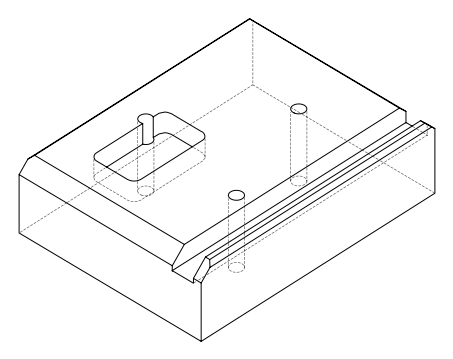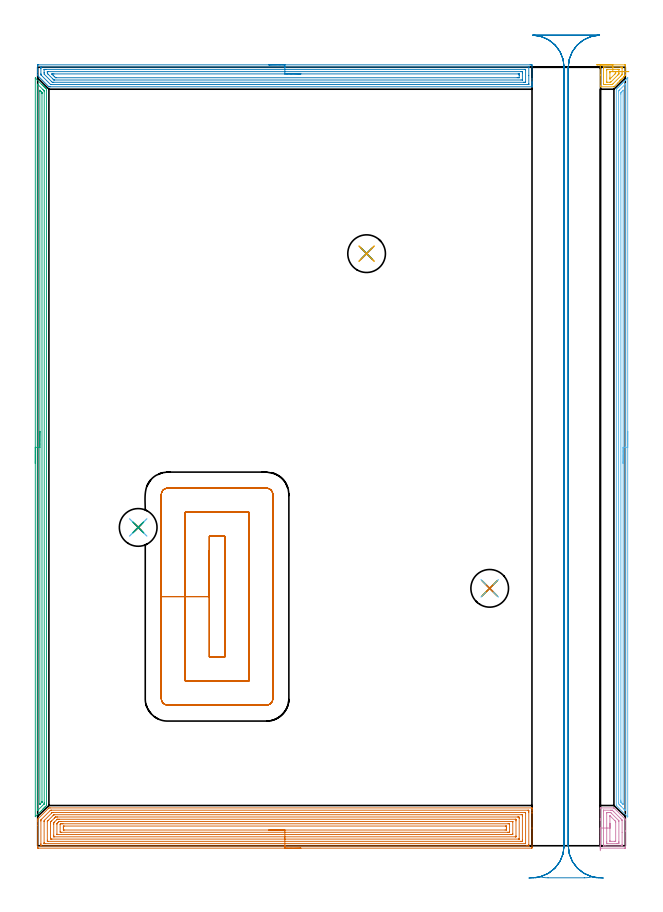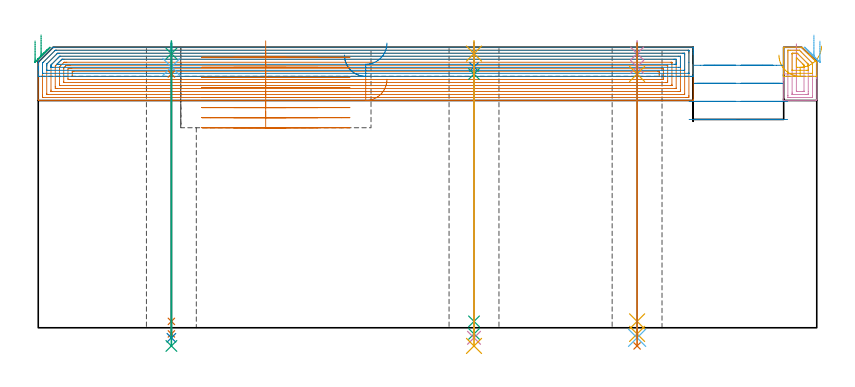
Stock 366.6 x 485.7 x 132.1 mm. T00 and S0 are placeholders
(PLAN: 23 operations, 15 tool changes, 89.4 min)
(1 AREA_MILL | FG_CHAMFER_SURFACE | UGT0205_001 | 22.57 min | 99761 mm3)
(2 AREA_MILL_1 | FG_CHAMFER_SURFACE_1 | UGT0205_001 | 12.56 min | 29596 mm3)
(3 AREA_MILL_2 | FG_CHAMFER_SURFACE_2 | UGT0205_001 | 11.09 min | 11067 mm3)
(4 AREA_MILL_3 | FG_CHAMFER_SURFACE_3 | UGT0205_001 | 1.34 min | 7537 mm3)
(5 AREA_MILL_4 | FG_CHAMFER_SURFACE_4 | UGT0205_001 | 0.82 min | 2112 mm3)
(6 AREA_MILL_5 | FG_CHAMFER_SURFACE_5 | UGT0205_001 | 11.1 min | 11391 mm3)
(7 MILL_RECTANGULAR_POCKET | POCKET_RECTANGULAR_STRAIGHT | UGT0201_094 | Follow Part, ap 5, ae 75% | 15.29 min | 521070 mm3)
(8 MILL_RECTANGULAR_SLOT | SLOT_RECTANGULAR | UGT0201_019 | Follow Part, ap 10, ae 75% | 9.19 min | 696974 mm3)
(9 SPOT_DRILL | STEP1HOLE | NXT0321_9005460120000 | 0.05 min | 149 mm3)
(10 SPOT_DRILL_1 | STEP1HOLE_1 | NXT0321_9005460120000 | 0.05 min | 187 mm3)
(11 SPOT_DRILL_2 | STEP1HOLE_2 | NXT0321_9005460120000 | 0.05 min | 164 mm3)
(12 DRILL_BLIND_HOLE_INTO_CENTER | STEP1HOLE | NXT0301_033 | 0.05 min | 167 mm3)
(13 GUN_DRILL_THROUGH_HOLE | STEP1HOLE | UGT0307_002 | 0.6 min | 3453 mm3)
(14 SPADE_DRILL_TO_ENLARGE_THROUGH_HOLE | STEP1HOLE | UGT0306_005 | 0.56 min | 17090 mm3)
(15 DRILL_TO_ENLARGE_THROUGH_HOLE | STEP1HOLE | UGT0301_056 | 0.57 min | 31964 mm3)
(16 DRILL_BLIND_HOLE_INTO_CENTER_1 | STEP1HOLE_1 | NXT0301_033 | 0.05 min | 182 mm3)
(17 GUN_DRILL_THROUGH_HOLE_1 | STEP1HOLE_1 | UGT0307_002 | 0.6 min | 3482 mm3)
(18 SPADE_DRILL_TO_ENLARGE_THROUGH_HOLE_1 | STEP1HOLE_1 | UGT0306_005 | 0.56 min | 17862 mm3)
(19 DRILL_TO_ENLARGE_THROUGH_HOLE_1 | STEP1HOLE_1 | UGT0301_056 | 0.57 min | 35470 mm3)
(20 DRILL_BLIND_HOLE_INTO_CENTER_2 | STEP1HOLE_2 | NXT0301_033 | 0.05 min | 184 mm3)
(21 GUN_DRILL_THROUGH_HOLE_2 | STEP1HOLE_2 | UGT0307_002 | 0.6 min | 3439 mm3)
(22 SPADE_DRILL_TO_ENLARGE_THROUGH_HOLE_2 | STEP1HOLE_2 | UGT0306_005 | 0.56 min | 17927 mm3)
(23 DRILL_TO_ENLARGE_THROUGH_HOLE_2 | STEP1HOLE_2 | UGT0301_056 | 0.57 min | 35563 mm3)
(TOOL UGT0205_001 | Chamfer Mill 20 x 3 x 45 deg. | D20 FL50 Z2)
(TOOL UGT0201_094 | End mill 20 mm | D20 FL38 Z4)
(TOOL UGT0201_019 | End mill 40 mm | D40 FL63 Z6)
(TOOL NXT0321_9005460120000 | NC Spot Drill, 142deg, 12mm, Carbide, Uncoated | D12 PA142 FL30 Z2)
(TOOL NXT0301_033 | Carbide Drill 6.2mm [860.1-0620-031A1-MM 2214] | D6.2 PA140 FL53 Z2)
(TOOL UGT0307_002 | Gun Drill 6 mm | D6 PA130 FL24 Z1)
(TOOL UGT0306_005 | Spade Drill 14.5mm | D14.5 PA132 FL10 Z2)
(TOOL UGT0301_056 | Twist Drill 23.5 mm | D23.5 PA118 FL155 Z2)
(OP 1 AREA_MILL)
G17 G21 G94 G90
T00 M6
G54
G17 G0 G90 X164.2 Y-1.5 S1061 M3
G43 Z142.1 H0
Z117.
G94 G1 X164.162 Z116.128 F250.
X164.048 Z115.264
X163.859 Z114.412
X163.597 Z113.58
X163.263 Z112.774
X162.86 Z112.
X162.392 Z111.264
X161.86 Z110.572
X161.271 Z109.929
X160.628 Z109.34
X159.936 Z108.809
X159.2 Z108.34
X158.426 Z107.937
X157.62 Z107.603
X156.788 Z107.341
X155.936 Z107.152
X155.072 Z107.038
X154.2 Z107.
X0.612
X0.272 Y-1.497 Z107.002
X0.01 Y-1.492 Z107.006
X0. Y-1.226 Z107.271
Y12.662 Z121.157
Y15.049 Z123.544
Y15.71 Z124.209
Y16.382 Z124.881
X0.001 Y16.497 Z124.996
X0.01 Y16.6 Z125.095
X0.105 Y16.706 Z125.205
X6.896 Y23.496 Z131.995
X7.005 Y23.595 Z132.09
X7.756 Y23.6 Z132.1
X308.234
X308.39 Y23.597 Z132.088
X308.394 Y23.561 Z132.052
X308.4 Y23.189 Z131.688
Y22.819 Z131.319
Y22.159 Z130.654
Y20.94 Z129.436
Y20.381 Z128.875
Y11.05 Z119.547
Y-0.947 Z107.55
X308.398 Y-1.228 Z107.269
X308.39 Y-1.492 Z107.006
X308.126 Y-1.499 Z106.999
X154.2 Y-1.5 Z107.
Y-0.086 Z108.414
X2.425 Y-0.085 Z108.415
X2.398 Y-0.084 Z108.416
X2.01 Y-0.059 Z108.441
X2.002 Y0.336 Z108.836
X2. Y0.83 Z109.33
Y1.227 Z109.727
Y15.445 Z123.945
X2.006 Y15.938 Z124.438
X2.01 Y16.134 Z124.634
X2.098 Y16.236 Z124.736
X2.398 Y16.548 Z125.048
X7.756 Y21.906 Z130.406
X7.885 Y22.031 Z130.531
X8.02 Y22.159 Z130.659
X8.623 Y22.185 Z130.685
X8.649
X305.975
X306.002 Y22.184 Z130.684
X306.39 Y22.159 Z130.659
X306.398 Y21.764 Z130.264
X306.4 Y21.27 Z129.77
Y20.873 Z129.373
Y0.83 Z109.33
X306.398 Y0.435 Z108.935
X306.39 Y-0.059 Z108.441
X306.027 Y-0.084 Z108.416
X306.002 Y-0.085 Z108.415
X305.136 Y-0.086 Z108.414
X154.2
Y1.329 Z109.829
X4.576
X4.184 Y1.331 Z109.831
X4.054 Y1.333 Z109.833
X4.015 Y1.335 Z109.835
X4.01 Y1.414 Z109.914
X4.004 Y1.535 Z110.035
X4.001 Y1.719 Z110.219
X4. Y1.902 Z110.402
X4.001 Y15.049 Z123.549
X4.002 Y15.231 Z123.731
X4.01 Y15.416 Z123.916
X4.026 Y15.715 Z124.215
X4.184 Y15.884 Z124.384
X4.211 Y15.911 Z124.411
X8.68 Y20.381 Z128.881
X8.969 Y20.666 Z129.166
X9.054 Y20.746 Z129.246
X9.071 Y20.76 Z129.26
X9.096 Y20.765 Z129.265
X9.153 Y20.768 Z129.268
X9.542 Y20.771 Z129.271
X303.824
X304.216 Y20.769 Z129.269
X304.346 Y20.767 Z129.267
X304.384 Y20.765 Z129.265
X304.39 Y20.686 Z129.186
X304.396 Y20.564 Z129.064
X304.399 Y20.381 Z128.881
X304.4 Y20.198 Z128.698
X304.399 Y1.536 Z110.036
X304.393 Y1.353 Z109.853
X304.39 Y1.334 Z109.834
X304.385 Y1.332 Z109.832
X304.363 Y1.33 Z109.83
X304.314 Y1.329 Z109.829
X304.216
X154.2
Y2.743 Z111.243
X6.727
X6.078 Y2.75 Z111.25
X6.01 Y2.754 Z111.254
X6.006 Y2.851 Z111.351
X6.002 Y3.056 Z111.556
X6. Y3.466 Z111.966
X6.001 Y15.019 Z123.519
X6.002 Y15.049 Z123.549
X6.02 Y15.259 Z123.759
X6.156 Y15.401 Z123.901
X6.33 Y15.579 Z124.079
X6.686 Y15.938 Z124.438
X9.542 Y18.793 Z127.293
X9.894 Y19.142 Z127.642
X10.079 Y19.321 Z127.821
X10.11 Y19.349 Z127.849
X10.152 Y19.352 Z127.852
X10.246 Y19.355 Z127.855
X10.435 Y19.357 Z127.857
X10.571
X301.674
X302.322 Y19.35 Z127.85
X302.39 Y19.346 Z127.846
X302.394 Y19.249 Z127.749
X302.398 Y19.044 Z127.544
X302.4 Y18.634 Z127.134
Y3.496 Z111.996
X302.398 Y3.067 Z111.567
X302.394 Y2.852 Z111.352
X302.39 Y2.751 Z111.251
X302.288 Y2.748 Z111.248
X301.537 Y2.743 Z111.243
X301.401
X154.2
Y4.157 Z112.657
X8.878
X8.649 Y4.159 Z112.659
X8.42 Y4.164 Z112.664
X8.01 Y4.176 Z112.676
X8.007 Y4.385 Z112.885
X8. Y5.03 Z113.53
Y13.917 Z122.417
X8.002 Y14.16 Z122.66
X8.008 Y14.798 Z123.298
X8.251 Y15.049 Z123.549
X8.448 Y15.249 Z123.749
X8.649 Y15.451 Z123.951
X10.435 Y17.237 Z125.737
X10.675 Y17.476 Z125.976
X10.917 Y17.715 Z126.215
X11.126 Y17.916 Z126.416
X11.16 Y17.936 Z126.436
X11.214 Y17.939 Z126.439
X11.328 Y17.941 Z126.441
X11.992 Y17.943 Z126.443
X12.221
X299.523
X299.751 Y17.941 Z126.441
X299.98 Y17.936 Z126.436
X300.39 Y17.924 Z126.424
X300.393 Y17.715 Z126.215
X300.4 Y17.07 Z125.57
Y4.385 Z112.885
X300.397 Y4.223 Z112.723
X300.394 Y4.184 Z112.684
X300.391 Y4.169 Z112.669
X300.36 Y4.164 Z112.664
X300.209 Y4.16 Z112.66
X299.98 Y4.157 Z112.657
X154.2
Y5.571 Z114.071
X10.435 Y5.572 Z114.072
X10.134 Y5.573 Z114.073
X10.054 Y5.575 Z114.075
X10.019 Y5.578 Z114.078
X10.01 Y5.593 Z114.093
X10.003 Y5.703 Z114.203
X10.001 Y6.162 Z114.662
X10. Y6.595 Z115.095
X10.001 Y13.272 Z121.772
X10.002 Y13.702 Z122.202
X10.01 Y14.16 Z122.66
X10.026 Y14.366 Z122.866
X10.125 Y14.469 Z122.969
X10.435 Y14.787 Z123.287
X12.009 Y16.36 Z124.86
X12.097 Y16.444 Z124.944
X12.157 Y16.498 Z124.998
X12.188 Y16.522 Z125.022
X12.221 Y16.523 Z125.023
X12.522 Y16.527 Z125.027
X13.114 Y16.529 Z125.029
X13.413
X297.965 Y16.528 Z125.028
X298.266 Y16.527 Z125.027
X298.346 Y16.524 Z125.024
X298.381 Y16.522 Z125.022
X298.39 Y16.507 Z125.007
X298.396 Y16.397 Z124.897
X298.399 Y15.938 Z124.438
X298.4 Y15.505 Z124.005
X298.399 Y6.162 Z114.662
X298.397 Y5.732 Z114.232
X298.39 Y5.587 Z114.087
X298.385 Y5.577 Z114.077
X298.372 Y5.575 Z114.075
X298.336 Y5.573 Z114.073
X298.262 Y5.572 Z114.072
X297.965 Y5.571 Z114.071
X154.2
Y6.985 Z115.485
X12.221 Y6.986 Z115.486
X12.155 Y6.987 Z115.487
X12.025 Y6.992 Z115.492
X12.008 Y6.995 Z115.495
X12.005 Y7.001 Z115.501
X12.002 Y7.02 Z115.52
X12.001 Y7.051 Z115.551
X12. Y7.271 Z115.771
Y13.491 Z121.991
X12.003 Y13.711 Z122.211
X12.008 Y13.857 Z122.357
X12.012 Y13.903 Z122.403
X12.023 Y13.918 Z122.418
X12.052 Y13.952 Z122.452
X12.221 Y14.124 Z122.624
X12.685 Y14.587 Z123.087
X13.114 Y15.016 Z123.516
X13.132 Y15.031 Z123.531
X13.158 Y15.049 Z123.549
X13.946 Y15.109 Z123.609
X14.007 Y15.111 Z123.611
X14.834 Y15.115 Z123.615
X14.9
X296.179 Y15.114 Z123.614
X296.245 Y15.113 Z123.613
X296.375 Y15.108 Z123.608
X296.392 Y15.105 Z123.605
X296.395 Y15.099 Z123.599
X296.398 Y15.08 Z123.58
X296.399 Y15.049 Z123.549
X296.4 Y14.829 Z123.329
X296.399 Y7.721 Z116.221
X296.392 Y7.051 Z115.551
X296.39 Y7.002 Z115.502
X296.31 Y6.992 Z115.492
X296.243 Y6.988 Z115.488
X296.179 Y6.986 Z115.486
X295.352 Y6.985 Z115.485
X154.2
Y8.4 Z116.9
X14.9
X14.435 Y8.402 Z116.902
X14.007 Y8.407 Z116.907
X14. Y8.828 Z117.328
Y13.278 Z121.778
X14.007 Y13.448 Z121.948
X14.246 Y13.687 Z122.187
X14.475 Y13.694 Z122.194
X14.9 Y13.698 Z122.198
X15.362 Y13.7 Z122.2
X15.793
X293.5
X293.965 Y13.698 Z122.198
X294.393 Y13.693 Z122.193
X294.4 Y13.272 Z121.772
Y8.828 Z117.328
X294.393 Y8.407 Z116.907
X293.929 Y8.402 Z116.902
X293.5 Y8.4 Z116.9
X293.038
X154.2
Y9.814 Z118.314
X16.588
X16.253 Y9.816 Z118.316
X16.085 Y9.818 Z118.318
X16.011 Y9.821 Z118.321
X16.009 Y9.878 Z118.378
X16.001 Y10.398 Z118.898
Y11.494 Z119.994
X16.005 Y12.172 Z120.672
X16.01 Y12.268 Z120.768
X16.09 Y12.279 Z120.779
X16.783 Y12.286 Z120.786
X291.812
X292.147 Y12.284 Z120.784
X292.315 Y12.281 Z120.781
X292.389 Y12.279 Z120.779
X292.391 Y12.222 Z120.722
X292.399 Y11.702 Z120.202
Y10.606 Z119.106
X292.395 Y9.928 Z118.428
X292.39 Y9.832 Z118.332
X292.31 Y9.821 Z118.321
X291.617 Y9.814 Z118.314
X154.2
X153.328 Z118.352
X152.464 Z118.466
X151.612 Z118.655
X150.78 Z118.917
X149.974 Z119.251
X149.2 Z119.654
X148.464 Z120.122
X147.772 Z120.653
X147.129 Z121.243
X146.54 Z121.886
X146.008 Z122.578
X145.54 Z123.314
X145.137 Z124.088
X144.803 Z124.894
X144.541 Z125.726
X144.352 Z126.577
X144.238 Z127.442
X144.2 Z128.314
G0 Z142.1
M5
M2
(OP 2 AREA_MILL_1)
G17 G21 G94 G90
T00 M6
G54
G17 G0 G90 X144.2 Y487.2 S1061 M3
G43 Z142.1 H0
Z128.4
G94 G1 X144.238 Z127.529 F250.
X144.352 Z126.664
X144.541 Z125.812
X144.803 Z124.98
X145.137 Z124.174
X145.54 Z123.4
X146.008 Z122.664
X146.54 Z121.972
X147.129 Z121.329
X147.772 Z120.74
X148.464 Z120.209
X149.2 Z119.74
X149.974 Z119.337
X150.78 Z119.003
X151.612 Z118.741
X152.463 Z118.552
X153.328 Z118.438
X154.2 Z118.4
X307.184
X307.788 Y487.198 Z118.402
X308.385 Y487.193 Z118.404
X308.393 Y487.192 Z118.406
X308.4 Y486.596 Z119.001
Y476.781 Z128.814
Y476.22 Z129.377
Y475.888 Z129.708
Y475.328 Z130.269
Y474.996 Z130.599
Y474.333 Z131.267
Y473.949 Z131.651
Y473.558 Z132.033
X308.39 Y473.502 Z132.088
X308.234 Y473.5 Z132.1
X7.756
X6.994 Y473.505 Z132.09
X6.863 Y473.637 Z131.962
X6.842 Y473.658 Z131.941
X0.106 Y480.394 Z125.205
X0.01 Y480.489 Z125.107
X0.001 Y480.727 Z124.868
X0. Y481.013 Z124.587
Y482.466 Z123.13
Y483.027 Z122.569
Y483.358 Z122.239
Y483.919 Z121.675
Y484.531 Z121.064
Y486.316 Z119.281
X0.002 Y486.596 Z119.
X0.007 Y487.191 Z118.406
X0.015 Y487.193 Z118.404
X0.612 Y487.2 Z118.4
X154.2
Y485.786 Z119.814
X306.083
X306.247 Y485.784 Z119.816
X306.356 Y485.781 Z119.819
X306.39 Y485.779 Z119.821
X306.393 Y485.776 Z119.824
X306.396 Y485.761 Z119.839
X306.399 Y485.704 Z119.896
X306.4 Y480.597 Z125.003
Y475.491 Z130.109
X306.396 Y474.996 Z130.604
X306.393 Y474.947 Z130.653
X306.391 Y474.928 Z130.672
X306.328 Y474.921 Z130.679
X306.165 Y474.916 Z130.684
X306.083 Y474.915 Z130.685
X8.567
X8.403 Y474.916 Z130.684
X8.077 Y474.921 Z130.679
X8.034 Y474.927 Z130.673
X8.023 Y474.934 Z130.666
X7.999 Y474.954 Z130.646
X7.954 Y474.996 Z130.604
X2.398 Y480.552 Z125.048
X2.06 Y480.9 Z124.7
X2.019 Y480.943 Z124.657
X2.01 Y481.004 Z124.596
X2.005 Y481.11 Z124.49
X2.002 Y481.242 Z124.358
X2. Y481.64 Z123.96
Y484.812 Z120.788
Y485.209 Z120.391
X2.004 Y485.704 Z119.896
X2.006 Y485.753 Z119.847
X2.009 Y485.772 Z119.828
X2.072 Y485.779 Z119.821
X2.235 Y485.784 Z119.816
X2.317 Y485.785 Z119.815
X154.2 Y485.786 Z119.814
Y484.371 Z121.229
X303.763
X304.216 Y484.369 Z121.231
X304.365 Y484.367 Z121.233
X304.384 Y484.365 Z121.235
X304.39 Y484.324 Z121.276
X304.396 Y484.226 Z121.374
X304.399 Y484.103 Z121.497
Y476.781 Z128.819
X304.398 Y476.599 Z129.001
X304.39 Y476.413 Z129.187
X304.376 Y476.335 Z129.265
X304.328 Y476.333 Z129.267
X304.216 Y476.33 Z129.27
X303.775 Y476.329 Z129.271
X303.323 Y476.328 Z129.272
X9.994 Y476.329 Z129.271
X9.542 Y476.332 Z129.268
X9.094 Y476.336 Z129.264
X8.649 Y476.751 Z128.849
X8.634 Y476.766 Z128.834
X4.184 Y481.216 Z124.384
X4.16 Y481.242 Z124.358
X4.01 Y481.416 Z124.184
X4.002 Y482.135 Z123.465
X4. Y482.318 Z123.282
X4.002 Y484.101 Z121.499
X4.01 Y484.287 Z121.313
X4.023 Y484.365 Z121.235
X4.072 Y484.367 Z121.233
X4.184 Y484.37 Z121.23
X4.625 Y484.371 Z121.229
X5.077
X154.2
Y482.957 Z122.643
X301.607
X302.365 Y482.952 Z122.648
X302.383 Y482.951 Z122.649
X302.39 Y482.94 Z122.66
X302.394 Y482.89 Z122.71
X302.398 Y482.787 Z122.813
X302.399 Y482.579 Z123.021
X302.4 Y482.164 Z123.436
Y478.134 Z127.466
X302.399 Y477.918 Z127.682
X302.398 Y477.811 Z127.789
X302.394 Y477.757 Z127.843
X302.39 Y477.749 Z127.851
X302.385 Y477.747 Z127.853
X302.358 Y477.744 Z127.856
X301.537 Y477.743 Z127.857
X10.364
X10.16 Y477.748 Z127.852
X10.113 Y477.75 Z127.85
X9.979 Y477.878 Z127.722
X9.803 Y478.049 Z127.551
X9.542 Y478.307 Z127.293
X9.283 Y478.565 Z127.035
X6.607 Y481.242 Z124.358
X6.351 Y481.499 Z124.101
X6.183 Y481.671 Z123.929
X6.051 Y481.81 Z123.79
X6.01 Y481.864 Z123.736
X6. Y482.135 Z123.465
Y482.566 Z123.034
X6.001 Y482.781 Z122.819
X6.002 Y482.889 Z122.711
X6.006 Y482.942 Z122.658
X6.01 Y482.951 Z122.649
X6.015 Y482.953 Z122.647
X6.042 Y482.956 Z122.644
X6.863 Y482.957 Z122.643
X154.2
Y481.543 Z124.057
X299.751 Y481.542 Z124.058
X300.347 Y481.539 Z124.061
X300.38 Y481.536 Z124.064
X300.39 Y481.529 Z124.071
X300.396 Y481.49 Z124.11
X300.399 Y481.242 Z124.358
X300.4 Y480.594 Z125.006
X300.398 Y479.296 Z126.304
X300.395 Y479.215 Z126.385
X300.39 Y479.176 Z126.424
X300.385 Y479.164 Z126.436
X300.352 Y479.163 Z126.437
X300.05 Y479.158 Z126.442
X299.751 Y479.157 Z126.443
X299.159
X11.628
X11.328 Y479.159 Z126.441
X11.228 Y479.161 Z126.439
X11.152 Y479.164 Z126.436
X11.092 Y479.218 Z126.382
X10.845 Y479.458 Z126.142
X10.435 Y479.864 Z125.736
X9.948 Y480.35 Z125.25
X9.542 Y480.756 Z124.844
X9.059 Y481.242 Z124.358
X8.899 Y481.406 Z124.194
X8.782 Y481.528 Z124.073
X8.94 Y481.536 Z124.064
X9.244 Y481.54 Z124.06
X9.542 Y481.542 Z124.058
X10.134 Y481.543 Z124.057
X154.2
X155.072 Z124.095
X155.936 Z124.209
X156.788 Z124.398
X157.62 Z124.66
X158.426 Z124.994
X159.2 Z125.397
X159.936 Z125.865
X160.628 Z126.396
X161.271 Z126.986
X161.86 Z127.629
X162.392 Z128.321
X162.86 Z129.057
X163.263 Z129.831
X163.597 Z130.637
X163.859 Z131.469
X164.048 Z132.32
X164.162 Z133.185
X164.2 Z134.057
G0 Z142.1
M5
M2
(OP 3 AREA_MILL_2)
G17 G21 G94 G90
T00 M6
G54
G17 G0 G90 X-1.5 Y238.55 S1061 M3
G43 Z142.1 H0
Z135.1
G94 G1 Y238.588 Z134.228 F250.
Y238.702 Z133.364
Y238.891 Z132.512
Y239.153 Z131.68
Y239.487 Z130.874
Y239.89 Z130.1
Y240.359 Z129.364
Y240.89 Z128.672
Y241.479 Z128.029
Y242.122 Z127.44
Y242.814 Z126.908
Y243.55 Z126.44
Y244.324 Z126.037
Y245.13 Z125.703
Y245.962 Z125.441
Y246.814 Z125.252
Y247.679 Z125.138
Y248.55 Z125.1
Y478.966
X-1.494 Y478.983 Z125.104
X-1.469 Y478.966 Z125.129
X-1.382 Y478.883 Z125.217
X-1.355 Y478.856 Z125.244
X2.525 Y474.975 Z129.125
X2.879 Y474.623 Z129.476
X3.363 Y474.137 Z129.963
X3.602 Y473.899 Z130.2
X3.759 Y473.744 Z130.354
X3.91 Y473.591 Z130.507
X4.05 Y473.452 Z130.647
X4.198 Y473.304 Z130.794
X4.342 Y473.159 Z130.94
X4.497 Y473.004 Z131.094
X4.638 Y472.864 Z131.234
X4.775 Y472.726 Z131.373
X4.944 Y472.557 Z131.542
X5.078 Y472.424 Z131.674
X5.389 Y472.11 Z131.986
X5.495 Y472.002 Z132.091
X5.5 Y471.216 Z132.1
Y25.884
X5.495 Y25.098 Z132.091
X5.39 Y24.99 Z131.987
X4.775 Y24.373 Z131.372
X4.638 Y24.236 Z131.234
X4.497 Y24.096 Z131.095
X4.342 Y23.941 Z130.94
X4.198 Y23.796 Z130.794
X4.05 Y23.649 Z130.648
X3.91 Y23.508 Z130.507
X3.759 Y23.356 Z130.354
X3.603 Y23.202 Z130.201
X3.477 Y23.076 Z130.075
X3.319 Y22.917 Z129.914
X3.156 Y22.755 Z129.753
X2.44 Y22.039 Z129.038
X2.262 Y21.86 Z128.858
X1.684 Y21.284 Z128.284
X0.974 Y20.574 Z127.573
X0.025 Y19.625 Z126.624
X-1.317 Y18.283 Z125.283
X-1.493 Y18.119 Z125.107
X-1.5 Y18.301 Z125.1
Y248.55
X-0.086 Z126.514
X-0.085 Y474.678 Z126.515
X-0.079 Y475.113 Z126.521
X-0.043 Y475.084 Z126.557
X0.004 Y475.041 Z126.604
X0.257 Y474.793 Z126.857
X3.319 Y471.731 Z129.919
X3.833 Y471.216 Z130.433
X4.007 Y471.035 Z130.607
X4.069 Y470.97 Z130.669
X4.079 Y470.922 Z130.679
X4.081 Y470.826 Z130.681
X4.085 Y470.437 Z130.685
Y26.779
X4.083 Y26.389 Z130.683
X4.08 Y26.194 Z130.68
X4.079 Y26.149 Z130.679
X4.06 Y26.122 Z130.66
X4.015 Y26.071 Z130.615
X3.834 Y25.884 Z130.434
X0.122 Y22.173 Z126.722
X0.026 Y22.079 Z126.626
X-0.067 Y21.994 Z126.533
X-0.079 Y21.985 Z126.521
X-0.081 Y22.043 Z126.519
X-0.085 Y22.192 Z126.515
Y22.307
X-0.086 Y22.848 Z126.514
Y248.55
X1.328 Z127.928
X1.329 Y470.557 Z127.929
X1.331 Y471.216 Z127.931
X1.332 Y471.252 Z127.932
Y471.254
X1.38 Y471.216 Z127.98
X1.56 Y471.039 Z128.16
X2.279 Y470.322 Z128.879
X2.44 Y470.159 Z129.04
X2.618 Y469.974 Z129.218
X2.66 Y469.929 Z129.26
X2.664 Y469.82 Z129.264
X2.668 Y469.663 Z129.268
X2.671 Y469.427 Z129.271
Y469.192
Y27.673
X2.67 Y27.438 Z129.27
X2.666 Y27.202 Z129.266
X2.664 Y27.175 Z129.264
X2.658 Y27.164 Z129.258
X2.636 Y27.138 Z129.236
X2.584 Y27.084 Z129.184
X2.44 Y26.939 Z129.04
X1.384 Y25.884 Z127.984
X1.36 Y25.866 Z127.96
X1.335 Y25.849 Z127.935
X1.332 Y25.884 Z127.932
X1.331 Y25.922 Z127.931
X1.329 Y26.12 Z127.929
X1.328 Y248.55 Z127.928
Y249.422 Z127.967
Y250.287 Z128.08
Y251.138 Z128.269
Y251.97 Z128.532
Y252.776 Z128.865
Y253.55 Z129.268
Y254.286 Z129.737
Y254.978 Z130.268
Y255.621 Z130.857
Y256.211 Z131.501
Y256.742 Z132.193
Y257.21 Z132.928
Y257.613 Z133.702
Y257.947 Z134.508
Y258.209 Z135.34
Y258.398 Z136.192
Y258.512 Z137.057
Y258.55 Z137.928
G0 Z142.1
M5
M2
(OP 4 AREA_MILL_3)
G17 G21 G94 G90
T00 M6
G54
G17 G0 G90 X351. Y-3.092 S1061 M3
G43 Z142.1 H0
Z119.545
G94 G1 Y-2.449 Z118.955 F250.
Y-1.757 Z118.424
Y-1.021 Z117.955
Y-0.247 Z117.553
Y0.559 Z117.219
Y1.391 Z116.956
Y2.242 Z116.768
Y3.107 Z116.654
Y3.979 Z116.616
Y4.85 Z116.654
Y5.715 Z116.768
Y6.567 Z116.956
Y7.399 Z117.219
Y8.205 Z117.553
Y8.979 Z117.955
Y9.715 Z118.424
Y10.407 Z118.955
Y11.05 Z119.545
Y15.938 Z124.432
Y16.673 Z125.173
Y16.98 Z125.48
Y23.492 Z131.99
X351.002 Y23.511 Z132.009
X351.01 Y23.594 Z132.092
X351.362 Y23.6 Z132.1
X359.238
X359.495 Y23.599 Z132.085
X359.587 Y23.513 Z132.012
X365.946 Y17.154 Z125.653
X366.275 Y16.826 Z125.324
X366.388 Y16.712 Z125.212
X366.53 Y16.567 Z125.066
X366.595 Y16.494 Z124.991
X366.597 Y16.382 Z124.879
X366.6 Y16.168 Z124.667
Y9.564 Z118.063
Y8.828 Z117.322
Y-0.947 Z107.547
X366.596 Y-1.472 Z107.022
X366.59 Y-1.491 Z107.004
X366.571 Y-1.497 Z106.997
X366.238 Y-1.5 Z107.
X351.362
X351.024 Y-1.493 Z107.002
X351.01 Y-1.49 Z107.004
X351. Y-1.468 Z107.026
Y11.05 Z119.545
X351.362 Y11.048 Z119.548
X353. Y11.05 Z119.55
Y21.383 Z129.883
X353.01 Y22.159 Z130.659
X353.014 Y22.179 Z130.679
X353.059 Y22.183 Z130.683
X353.086 Y22.185 Z130.685
X357.461 Y22.186 Z130.686
X358.339 Y22.183 Z130.683
X358.362 Y22.18 Z130.68
X358.48 Y22.159 Z130.659
X359.238 Y21.412 Z129.912
X359.38 Y21.27 Z129.77
X363.823 Y16.826 Z125.326
X364.488 Y16.157 Z124.657
X364.589 Y16.049 Z124.549
X364.595 Y15.938 Z124.438
X364.599 Y15.825 Z124.325
X364.6 Y8.384 Z116.884
X364.599 Y0.717 Z109.217
X364.59 Y-0.059 Z108.441
X364.586 Y-0.079 Z108.421
X364.541 Y-0.083 Z108.417
X364.514 Y-0.085 Z108.415
X354.014 Y-0.086 Z108.414
X353.135 Y-0.082 Z108.418
X353.112 Y-0.079 Z108.421
X353.01 Y-0.059 Z108.441
X353.004 Y0.051 Z108.551
X353. Y0.83 Z109.33
Y0.944 Z109.444
Y11.05 Z119.55
X355.
X355.001 Y20.241 Z128.741
X355.003 Y20.381 Z128.881
X355.01 Y20.749 Z129.249
X355.36 Y20.765 Z129.265
X355.737 Y20.768 Z129.268
X356.229 Y20.771 Z129.271
X356.612
X357.105 Y20.77 Z129.27
X357.295 Y20.767 Z129.267
X357.389 Y20.764 Z129.264
X357.435 Y20.754 Z129.254
X357.487 Y20.708 Z129.208
X357.818 Y20.381 Z128.881
X362.263 Y15.938 Z124.438
X362.398 Y15.801 Z124.301
X362.505 Y15.689 Z124.189
X362.574 Y15.615 Z124.115
X362.59 Y15.563 Z124.063
X362.599 Y15.19 Z123.69
X362.6 Y2.747 Z111.247
X362.599 Y1.859 Z110.359
X362.597 Y1.719 Z110.219
X362.59 Y1.351 Z109.851
X362.24 Y1.335 Z109.835
X361.863 Y1.332 Z109.832
X361.371 Y1.329 Z109.829
X355.246
X355.071 Y1.33 Z109.83
X355.043 Y1.332 Z109.832
X355.019 Y1.334 Z109.834
X355.01 Y1.37 Z109.87
X355.002 Y1.577 Z110.077
X355.001 Y1.719 Z110.219
X355. Y2.467 Z110.967
Y11.05 Z119.55
X357.
X357.001 Y18.209 Z126.709
X357.007 Y18.604 Z127.104
X357.01 Y18.725 Z127.225
X357.138 Y18.604 Z127.104
X357.487 Y18.262 Z126.762
X360.113 Y15.639 Z124.139
X360.403 Y15.345 Z123.845
X360.547 Y15.195 Z123.695
X360.581 Y15.158 Z123.658
X360.59 Y15.119 Z123.619
X360.593 Y15.049 Z123.549
X360.599 Y14.555 Z123.055
X360.6 Y3.002 Z111.502
X360.597 Y2.836 Z111.336
X360.593 Y2.777 Z111.277
X360.59 Y2.749 Z111.249
X360.575 Y2.748 Z111.248
X360.483 Y2.745 Z111.245
X360.113 Y2.743 Z111.243
X359.979
X357.487
X357.354
X357.105 Y2.745 Z111.245
X357.043 Y2.747 Z111.247
X357.018 Y2.749 Z111.249
X357.01 Y2.763 Z111.263
X357.007 Y2.824 Z111.324
X357.001 Y3.101 Z111.601
X357. Y11.05 Z119.55
Y11.639 Z120.193
Y12.17 Z120.885
Y12.639 Z121.621
Y13.042 Z122.395
Y13.376 Z123.201
Y13.638 Z124.033
Y13.827 Z124.885
Y13.941 Z125.75
Y13.979 Z126.621
Y13.941 Z127.493
Y13.827 Z128.358
Y13.638 Z129.209
Y13.376 Z130.041
Y13.042 Z130.847
Y12.639 Z131.621
Y12.17 Z132.357
Y11.639 Z133.049
Y11.05 Z133.692
G0 Z142.1
M5
M2
(OP 5 AREA_MILL_4)
G17 G21 G94 G90
T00 M6
G54
G17 G0 G90 X348.8 Y487.2 S1061 M3
G43 Z142.1 H0
Z128.4
G94 G1 X348.838 Z127.529 F250.
X348.952 Z126.664
X349.141 Z125.812
X349.403 Z124.98
X349.737 Z124.174
X350.14 Z123.4
X350.608 Z122.664
X351.14 Z121.972
X351.729 Z121.329
X352.372 Z120.74
X353.064 Z120.209
X353.8 Z119.74
X354.574 Z119.337
X355.38 Z119.003
X356.212 Z118.741
X357.063 Z118.552
X357.928 Z118.438
X358.8 Z118.4
X366.238
X366.381 Y487.197 Z118.402
X366.59 Y487.191 Z118.405
X366.6 Y486.75 Z118.849
Y480.896 Z124.704
X366.596 Y480.624 Z124.973
X366.59 Y480.595 Z125.002
X366.572 Y480.573 Z125.024
X366.53 Y480.529 Z125.069
X366.352 Y480.35 Z125.246
X365.766 Y479.766 Z125.834
X365.655 Y479.654 Z125.945
X365.459 Y479.458 Z126.139
X364.817 Y478.817 Z126.783
X364.567 Y478.565 Z127.031
X363.869 Y477.869 Z127.731
X363.675 Y477.673 Z127.924
X363.613 Y477.612 Z127.987
X363.433 Y477.433 Z128.166
X363.377 Y477.376 Z128.221
X363.321 Y477.321 Z128.278
X363.13 Y477.129 Z128.47
X363.079 Y477.078 Z128.519
X363.029 Y477.029 Z128.57
X362.826 Y476.826 Z128.773
X361.863 Y475.862 Z129.737
X359.688 Y473.688 Z131.911
X359.619 Y473.62 Z131.979
X359.495 Y473.504 Z132.09
X359.237 Y473.5 Z132.1
X351.362
X351.01 Y473.506 Z132.092
X351. Y473.999 Z131.599
Y480.504 Z125.096
Y481.242 Z124.352
Y486.596 Z118.998
X351.004 Y487.124 Z118.471
X351.01 Y487.191 Z118.404
X351.077 Y487.198 Z118.398
X351.362 Y487.2 Z118.4
X358.8
Y485.786 Z119.814
X363.533
X364.408 Y485.785 Z119.815
X364.488 Y485.784 Z119.816
X364.567 Y485.781 Z119.819
X364.584 Y485.779 Z119.821
X364.59 Y485.77 Z119.83
X364.596 Y485.742 Z119.858
X364.598 Y485.704 Z119.896
X364.6 Y485.59 Z120.01
Y484.812 Z120.788
Y482.02 Z123.58
X364.596 Y481.242 Z124.358
X364.593 Y481.135 Z124.465
X364.578 Y481.04 Z124.56
X364.488 Y480.942 Z124.658
X363.755 Y480.205 Z125.395
X358.895 Y475.345 Z130.255
X358.543 Y474.996 Z130.604
X358.479 Y474.937 Z130.663
X358.461 Y474.923 Z130.677
X358.437 Y474.92 Z130.68
X358.362 Y474.917 Z130.683
X357.567 Y474.914 Z130.686
X354.067
X353.192 Y474.915 Z130.685
X353.112 Y474.916 Z130.684
X353.033 Y474.919 Z130.681
X353.016 Y474.921 Z130.679
X353.01 Y474.93 Z130.67
X353.004 Y474.958 Z130.642
X353.002 Y474.996 Z130.604
X353. Y475.11 Z130.49
Y484.926 Z120.674
X353.007 Y485.704 Z119.896
X353.01 Y485.76 Z119.84
X353.014 Y485.779 Z119.821
X353.036 Y485.781 Z119.819
X353.112 Y485.783 Z119.817
X353.907 Y485.786 Z119.814
X358.8
Y484.371 Z121.229
X361.863
X362.295
X362.523 Y484.369 Z121.231
X362.567 Y484.367 Z121.233
X362.583 Y484.365 Z121.235
X362.59 Y484.352 Z121.248
X362.593 Y484.294 Z121.306
X362.599 Y484.06 Z121.54
Y482.135 Z123.465
X362.594 Y481.759 Z123.841
X362.59 Y481.571 Z124.029
X362.578 Y481.49 Z124.11
X362.538 Y481.446 Z124.154
X362.341 Y481.242 Z124.358
X362.1 Y481. Z124.6
X361.863 Y480.762 Z124.838
X357.682 Y476.582 Z129.018
X357.487 Y476.392 Z129.208
X357.428 Y476.339 Z129.261
X357.378 Y476.335 Z129.265
X357.271 Y476.332 Z129.268
X357.055 Y476.329 Z129.271
X355.305
X355.077 Y476.331 Z129.269
X355.032 Y476.333 Z129.267
X355.017 Y476.335 Z129.265
X355.01 Y476.348 Z129.252
X355.007 Y476.406 Z129.194
X355. Y476.64 Z128.96
Y483.919 Z121.681
X355.004 Y484.295 Z121.305
X355.006 Y484.342 Z121.258
X355.009 Y484.36 Z121.24
X355.03 Y484.365 Z121.235
X355.146 Y484.368 Z121.232
X355.295 Y484.37 Z121.23
X358.8 Y484.371 Z121.229
Y482.957 Z122.643
X360.181
X360.51 Y482.952 Z122.648
X360.584 Y482.95 Z122.65
X360.591 Y482.9 Z122.7
X360.595 Y482.843 Z122.757
X360.599 Y482.531 Z123.069
X360.596 Y482.135 Z123.465
X360.593 Y482.011 Z123.589
X360.59 Y481.951 Z123.649
X360.553 Y481.91 Z123.69
X360.444 Y481.797 Z123.803
X360.113 Y481.461 Z124.139
X360.004 Y481.353 Z124.247
X357.353 Y478.702 Z126.898
X357.216 Y478.565 Z127.035
X357.139 Y478.49 Z127.11
X357.089 Y478.442 Z127.158
X357.01 Y478.371 Z127.229
X357.005 Y478.478 Z127.122
X357.002 Y478.565 Z127.035
X357. Y479.458 Z126.142
Y482.135 Z123.465
X357.001 Y482.631 Z122.969
X357.005 Y482.797 Z122.803
X357.01 Y482.929 Z122.671
X357.017 Y482.951 Z122.649
X357.035 Y482.953 Z122.647
X357.084 Y482.955 Z122.645
X357.487 Y482.957 Z122.643
X357.556
X358.8
X359.672 Z122.681
X360.536 Z122.795
X361.388 Z122.983
X362.22 Z123.246
X363.026 Z123.58
X363.8 Z123.982
X364.536 Z124.451
X365.228 Z124.982
X365.871 Z125.572
X366.46 Z126.215
X366.992 Z126.907
X367.46 Z127.643
X367.863 Z128.416
X368.197 Z129.222
X368.459 Z130.054
X368.648 Z130.906
X368.762 Z131.771
X368.8 Z132.643
G0 Z142.1
M5
M2
(OP 6 AREA_MILL_5)
G17 G21 G94 G90
T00 M6
G54
G17 G0 G90 X368.1 Y258.55 S1061 M3
G43 Z142.1 H0
Z135.
G94 G1 Y258.512 Z134.128 F250.
Y258.398 Z133.264
Y258.209 Z132.412
Y257.947 Z131.58
Y257.613 Z130.774
Y257.21 Z130.
Y256.742 Z129.264
Y256.211 Z128.572
Y255.621 Z127.929
Y254.978 Z127.34
Y254.286 Z126.808
Y253.55 Z126.34
Y252.776 Z125.937
Y251.97 Z125.603
Y251.138 Z125.341
Y250.287 Z125.152
Y249.422 Z125.038
Y248.55 Z125.
Y18.166
X368.098 Y18.014 Z125.001
X368.079 Y18.029 Z125.02
X367.934 Y18.166 Z125.165
X361.237 Y24.863 Z131.863
X361.01 Y25.093 Z132.083
X361.004 Y25.104 Z132.089
X361. Y25.307 Z132.1
Y471.79
X361.004 Y471.996 Z132.089
X361.011 Y472.014 Z132.083
X361.237 Y472.237 Z131.863
X361.256 Y472.256 Z131.844
X361.903 Y472.905 Z131.193
X362.107 Y473.107 Z130.993
X362.13 Y473.13 Z130.97
X362.786 Y473.787 Z130.311
X362.959 Y473.959 Z130.141
X363.023 Y474.023 Z130.077
X363.668 Y474.669 Z129.429
X363.81 Y474.811 Z129.289
X363.916 Y474.916 Z129.184
X364.109 Y475.11 Z128.989
X364.212 Y475.213 Z128.885
X364.808 Y475.809 Z128.291
X364.991 Y475.992 Z128.106
X365.105 Y476.106 Z127.992
X365.701 Y476.702 Z127.398
X365.873 Y476.875 Z127.224
X366.594 Y477.595 Z126.505
X366.756 Y477.757 Z126.341
X367.487 Y478.488 Z125.612
X367.638 Y478.64 Z125.459
X368.083 Y479.083 Z125.017
X368.09 Y479.09 Z125.009
X368.099 Y479.096 Z125.
X368.1 Y479.09
Y479.083
Y248.55
X366.686 Z126.414
X366.685 Y22.256 Z126.415
X366.684 Y22.184 Z126.416
X366.679 Y21.891 Z126.421
X366.585 Y21.977 Z126.515
X366.368 Y22.184 Z126.732
X365.873 Y22.677 Z127.227
X365.472 Y23.077 Z127.628
X364.109 Y24.441 Z128.991
X363.687 Y24.863 Z129.413
X363.227 Y25.326 Z129.873
X362.805 Y25.756 Z130.295
X362.421 Y26.172 Z130.679
X362.415 Y26.578 Z130.685
Y26.649
Y470.451
X362.42 Y470.862 Z130.68
X362.421 Y470.96 Z130.679
X362.475 Y471.018 Z130.625
X362.569 Y471.116 Z130.531
X362.794 Y471.344 Z130.306
X363.011 Y471.562 Z130.089
X366.458 Y475.008 Z126.642
X366.562 Y475.112 Z126.538
X366.651 Y475.198 Z126.449
X366.666 Y475.21 Z126.434
X366.675 Y475.217 Z126.425
X366.679 Y475.195 Z126.421
X366.685 Y474.988 Z126.415
Y474.916
X366.686 Y248.55 Z126.414
X365.272 Z127.828
X365.271 Y26.366 Z127.829
X365.267 Y25.756 Z127.833
X365.266 Y25.751 Z127.834
X365.249 Y25.756 Z127.851
X364.991 Y26.01 Z128.109
X364.35 Y26.649 Z128.75
X364.109 Y26.892 Z128.991
X363.95 Y27.056 Z129.15
X363.871 Y27.14 Z129.229
X363.835 Y27.182 Z129.265
X363.834 Y27.259 Z129.266
X363.83 Y27.542 Z129.27
X363.829 Y27.826 Z129.271
Y28.435
Y468.949
X363.831 Y469.558 Z129.269
X363.835 Y469.835 Z129.265
X363.838 Y469.927 Z129.262
X363.896 Y469.988 Z129.204
X364.109 Y470.208 Z128.991
X365.116 Y471.217 Z127.984
X365.244 Y471.344 Z127.856
X365.255 Y471.35 Z127.845
X365.262 Y471.354 Z127.838
X365.265 Y471.344 Z127.835
X365.269 Y471.162 Z127.831
X365.271 Y471.061 Z127.829
X365.272 Y248.55 Z127.828
Y247.679 Z127.867
Y246.814 Z127.98
Y245.962 Z128.169
Y245.13 Z128.432
Y244.324 Z128.765
Y243.55 Z129.168
Y242.814 Z129.637
Y242.122 Z130.168
Y241.479 Z130.757
Y240.89 Z131.401
Y240.359 Z132.093
Y239.89 Z132.828
Y239.487 Z133.602
Y239.153 Z134.408
Y238.891 Z135.24
Y238.702 Z136.092
Y238.588 Z136.957
Y238.55 Z137.828
G0 Z142.1
M5
M2
(OP 7 MILL_RECTANGULAR_POCKET)
G17 G21 G94 G90
T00 M6
G54
G17 G0 G90 X107.1 Y184.327 S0 M3
G43 Z142.1 H0
Z135.1
G94 G1 Y155.45 Z127.362 F250.
Y117.8 F500.
X116.7
Y193.1
X107.1
Y155.45
X92.1
Y102.8
X131.7
Y208.1
X92.1
Y155.45
X77.1
Y91.8
G3 X81.1 Y87.8 R4.
G1 X142.7
G3 X146.7 Y91.8 R4.
G1 Y219.1
G3 X142.7 Y223.1 R4.
G1 X81.1
G3 X77.1 Y219.1 R4.
G1 Y155.45
Y154.45
G0 X107.1 Y184.327 Z130.362
G1 Y155.45 Z122.625 F250.
Y117.8 F500.
X116.7
Y193.1
X107.1
Y155.45
X92.1
Y102.8
X131.7
Y208.1
X92.1
Y155.45
X77.1
Y91.8
G3 X81.1 Y87.8 R4.
G1 X142.7
G3 X146.7 Y91.8 R4.
G1 Y219.1
G3 X142.7 Y223.1 R4.
G1 X81.1
G3 X77.1 Y219.1 R4.
G1 Y155.45
Y154.45
G0 X107.1 Y184.327 Z125.625
G1 Y155.45 Z117.887 F250.
Y117.8 F500.
X116.7
Y193.1
X107.1
Y155.45
X92.1
Y102.8
X131.7
Y208.1
X92.1
Y155.45
X77.1
Y91.8
G3 X81.1 Y87.8 R4.
G1 X142.7
G3 X146.7 Y91.8 R4.
G1 Y219.1
G3 X142.7 Y223.1 R4.
G1 X81.1
G3 X77.1 Y219.1 R4.
G1 Y155.45
Y154.45
G0 X107.1 Y184.327 Z120.887
G1 Y155.45 Z113.15 F250.
Y117.8 F500.
X116.7
Y193.1
X107.1
Y155.45
X92.1
Y102.8
X131.7
Y208.1
X92.1
Y155.45
X77.1
Y91.8
G3 X81.1 Y87.8 R4.
G1 X142.7
G3 X146.7 Y91.8 R4.
G1 Y219.1
G3 X142.7 Y223.1 R4.
G1 X81.1
G3 X77.1 Y219.1 R4.
G1 Y155.45
Y154.45
G0 X107.1 Y184.327 Z116.15
G1 Y155.45 Z108.412 F250.
Y117.8 F500.
X116.7
Y193.1
X107.1
Y155.45
X92.1
Y102.8
X131.7
Y208.1
X92.1
Y155.45
X77.1
Y91.8
G3 X81.1 Y87.8 R4.
G1 X142.7
G3 X146.7 Y91.8 R4.
G1 Y219.1
G3 X142.7 Y223.1 R4.
G1 X81.1
G3 X77.1 Y219.1 R4.
G1 Y155.45
Y154.45
G0 X107.1 Y184.327 Z111.412
G1 Y155.45 Z103.675 F250.
Y117.8 F500.
X116.7
Y193.1
X107.1
Y155.45
X92.1
Y102.8
X131.7
Y208.1
X92.1
Y155.45
X77.1
Y91.8
G3 X81.1 Y87.8 R4.
G1 X142.7
G3 X146.7 Y91.8 R4.
G1 Y219.1
G3 X142.7 Y223.1 R4.
G1 X81.1
G3 X77.1 Y219.1 R4.
G1 Y155.45
Y154.45
G0 X107.1 Y184.327 Z106.675
G1 Y155.45 Z98.937 F250.
Y117.8 F500.
X116.7
Y193.1
X107.1
Y155.45
X92.1
Y102.8
X131.7
Y208.1
X92.1
Y155.45
X77.1
Y91.8
G3 X81.1 Y87.8 R4.
G1 X142.7
G3 X146.7 Y91.8 R4.
G1 Y219.1
G3 X142.7 Y223.1 R4.
G1 X81.1
G3 X77.1 Y219.1 R4.
G1 Y155.45
Y154.45
G0 X107.1 Y184.327 Z101.937
G1 Y155.45 Z94.2 F250.
Y117.8 F500.
X116.7
Y193.1
X107.1
Y155.45
X92.1
Y102.8
X131.7
Y208.1
X92.1
Y155.45
X77.1
Y91.8
G3 X81.1 Y87.8 R4.
G1 X142.7
G3 X146.7 Y91.8 R4.
G1 Y219.1
G3 X142.7 Y223.1 R4.
G1 X81.1
G3 X77.1 Y219.1 R4.
G1 Y155.45
Y154.45
G0 Z142.1
M5
M2
(OP 8 MILL_RECTANGULAR_SLOT)
G17 G21 G94 G90
T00 M6
G54
G17 G0 G90 X308.821 Y505.919 S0 M3
G43 Z142.1 H0
Z123.6
G94 G1 X311.778 Y505.413 F250.
G2 X328.4 Y485.7 R20. F500.
G1 Y0.
G2 X313.46 Y-19.349 R20.
G1 X313.453 Y-19.378
G3 X318.4 Y-20. R20.
G1 X341.
G3 X345.947 Y-19.378 R20.
G1 X345.94 Y-19.349
G2 X331. Y0. R20.
G1 Y485.7
G2 X347.624 Y505.413 R20.
G1 X350.581 Y505.919 F250.
G0 Z142.1
X349.097 Y-20.134
Z115.1
G1 X346.185 Y-19.412
G2 X331. Y0. R20. F500.
G1 Y485.7
G2 X350.368 Y505.69 R20.
G1 Y505.7
X309.032
Y505.69
G2 X328.4 Y485.7 R20.
G1 Y0.
G2 X313.215 Y-19.412 R20.
G1 X310.303 Y-20.134 F250.
G0 X352.9 Z106.6
G1 X349.905 Y-19.97
G2 X331. Y0. R20. F500.
G1 Y485.7
G2 X350.368 Y505.69 R20.
G1 X309.032
G2 X328.4 Y485.7 R20.
G1 Y0.
G2 X309.495 Y-19.97 R20.
G1 X306.5 Y-20.134 F250.
G0 X352.9 Z98.1
G1 X349.905 Y-19.97
G2 X331. Y0. R20. F500.
G1 Y485.7
G2 X350.368 Y505.69 R20.
G1 X309.032
G2 X328.4 Y485.7 R20.
G1 Y0.
G2 X309.495 Y-19.97 R20.
G1 X306.5 Y-20.134 F250.
G0 Z142.1
M5
M2
(OP 9 SPOT_DRILL)
G17 G21 G94 G90
T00 M6
G54
G17 G0 G90 X62.7 Y198.6 S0 M3
G43 Z142.1 H0
G94 G81 G98 Z129.1 F250. R135.1
G80
M5
M2
(OP 10 SPOT_DRILL_1)
G17 G21 G94 G90
T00 M6
G54
G17 G0 G90 X282. Y160.6 S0 M3
G43 Z142.1 H0
G94 G81 G98 Z129.1 F250. R135.1
G80
M5
M2
(OP 11 SPOT_DRILL_2)
G17 G21 G94 G90
T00 M6
G54
G17 G0 G90 X205.2 Y369.4 S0 M3
G43 Z142.1 H0
G94 G81 G98 Z129.1 F250. R135.1
G80
M5
M2
(OP 12 DRILL_BLIND_HOLE_INTO_CENTER)
G17 G21 G94 G90
T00 M6
G54
G17 G0 G90 X62.7 Y198.6 S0 M3
G43 Z142.1 H1
G94 G81 G98 Z122.8 F250. R134.1
G80
M5
M2
(OP 13 GUN_DRILL_THROUGH_HOLE)
G17 G21 G94 G90
T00 M6
G54
G17 G0 G90 X62.7 Y198.6 M8
G43 Z142.1 H0
Z129.532
S716 M3
G94 G1 Z119.493 F125. M26
G4 X.084
Z3. F250.
G4 X.084
Z-2.899 F125.
G4 X.084
M5
M9
G0 Z129.532
Z142.1
M2
(OP 14 SPADE_DRILL_TO_ENLARGE_THROUGH_HOLE)
G17 G21 G94 G90
T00 M6
G54
G17 G0 G90 X62.7 Y198.6 S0 M3
G43 Z142.1 H0
G94 G73 G98 Z-4.728 F250. Q13.683 R134.1
G80
M5
M2
(OP 15 DRILL_TO_ENLARGE_THROUGH_HOLE)
G17 G21 G94 G90
T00 M6
G54
G17 G0 G90 X62.7 Y198.6 S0 M3
G43 Z142.1 H0
G94 G73 G98 Z-8.56 F250. Q23.443 R134.1
G80
M5
M2
(OP 16 DRILL_BLIND_HOLE_INTO_CENTER_1)
G17 G21 G94 G90
T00 M6
G54
G17 G0 G90 X282. Y160.6 S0 M3
G43 Z142.1 H1
G94 G81 G98 Z122.8 F250. R134.1
G80
M5
M2
(OP 17 GUN_DRILL_THROUGH_HOLE_1)
G17 G21 G94 G90
T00 M6
G54
G17 G0 G90 X282. Y160.6 M8
G43 Z142.1 H0
Z129.532
S716 M3
G94 G1 Z119.493 F125. M26
G4 X.084
Z3. F250.
G4 X.084
Z-2.899 F125.
G4 X.084
M5
M9
G0 Z129.532
Z142.1
M2
(OP 18 SPADE_DRILL_TO_ENLARGE_THROUGH_HOLE_1)
G17 G21 G94 G90
T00 M6
G54
G17 G0 G90 X282. Y160.6 S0 M3
G43 Z142.1 H0
G94 G73 G98 Z-4.728 F250. Q13.683 R134.1
G80
M5
M2
(OP 19 DRILL_TO_ENLARGE_THROUGH_HOLE_1)
G17 G21 G94 G90
T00 M6
G54
G17 G0 G90 X282. Y160.6 S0 M3
G43 Z142.1 H0
G94 G73 G98 Z-8.56 F250. Q23.443 R134.1
G80
M5
M2
(OP 20 DRILL_BLIND_HOLE_INTO_CENTER_2)
G17 G21 G94 G90
T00 M6
G54
G17 G0 G90 X205.2 Y369.4 S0 M3
G43 Z142.1 H1
G94 G81 G98 Z122.8 F250. R134.1
G80
M5
M2
(OP 21 GUN_DRILL_THROUGH_HOLE_2)
G17 G21 G94 G90
T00 M6
G54
G17 G0 G90 X205.2 Y369.4 M8
G43 Z142.1 H0
Z129.532
S716 M3
G94 G1 Z119.493 F125. M26
G4 X.084
Z3. F250.
G4 X.084
Z-2.899 F125.
G4 X.084
M5
M9
G0 Z129.532
Z142.1
M2
(OP 22 SPADE_DRILL_TO_ENLARGE_THROUGH_HOLE_2)
G17 G21 G94 G90
T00 M6
G54
G17 G0 G90 X205.2 Y369.4 S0 M3
G43 Z142.1 H0
G94 G73 G98 Z-4.728 F250. Q13.683 R134.1
G80
M5
M2
(OP 23 DRILL_TO_ENLARGE_THROUGH_HOLE_2)
G17 G21 G94 G90
T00 M6
G54
G17 G0 G90 X205.2 Y369.4 S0 M3
G43 Z142.1 H0
G94 G73 G98 Z-8.56 F250. Q23.443 R134.1
G80
M5
M2
